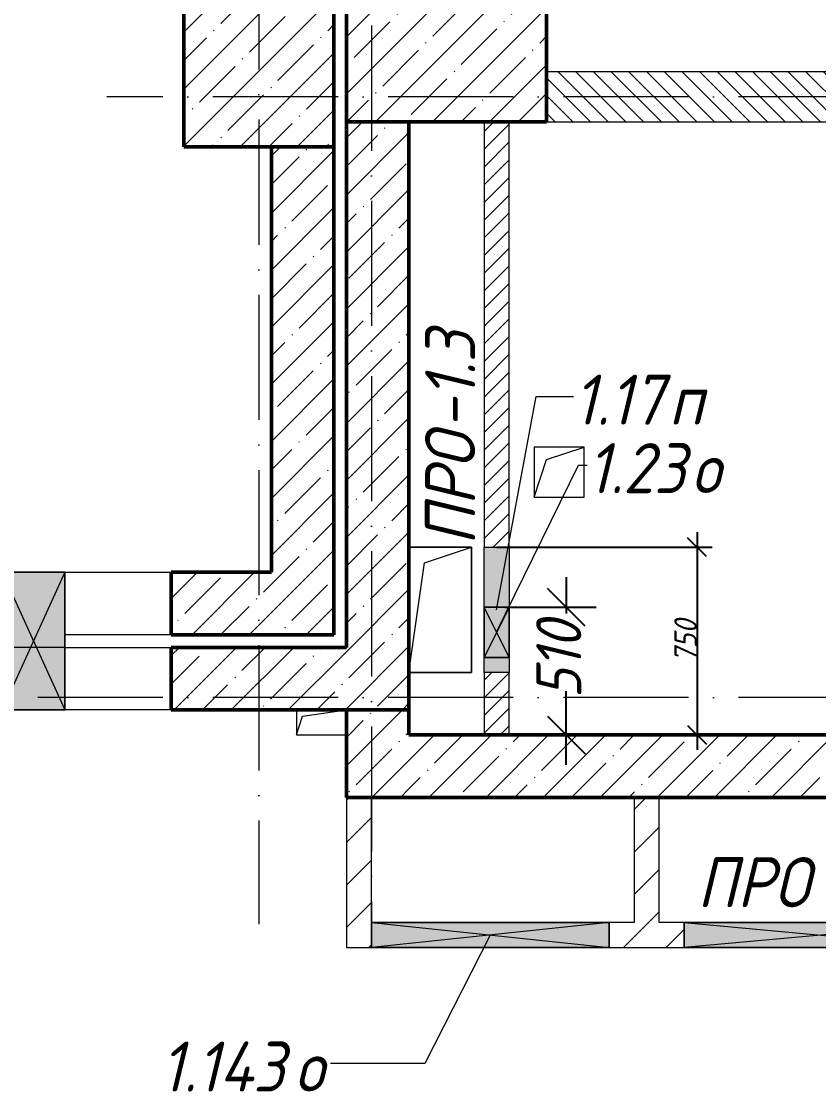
# Model space of a CAD drawing. Header units: millimetres. Extents: x -12989 to 629078, y -109036 to 555275.
# Drawn here: x 561915 to 565100, y 331897 to 336174 of the extents above; entities that cross this region are included whole.
import ezdxf

# ---------------------------------------------------------------- set-up
doc = ezdxf.new("R2010")
doc.units = ezdxf.units.MM
doc.linetypes.add('50_200_ШТРИХ_1Т_ш5_п1_п1_', pattern=[700, 500, -100, 0, -100])
for name, color, linetype, lineweight in [('A-____-____-DIMS', 7, 'Continuous', 9), ('A-DETL-GENF-OTLN', 7, 'Continuous', 9), ('A-FLOR-____-OTLN', 7, 'Continuous', 9), ('A-GENM-____-IDEN', 7, 'Continuous', 9), ('A-GENM-____-OTLN', 7, 'Continuous', 9), ('A-GLAZ-____-IDEN', 7, 'Continuous', 9), ('A-GLAZ-____-OTLN', 7, 'Continuous', 9), ('A-WALL-____-MCUT', 7, 'Continuous', 13), ('A-WALL-____-MCUT-2', 7, 'Continuous', 50), ('A-WALL-____-OTLN', 7, 'Continuous', 9), ('A-WALL-____-PATT-1', 7, 'Continuous', 9), ('A-WALL-FNSH-MCUT-1', 7, 'Continuous', 9), ('S-COLS-____-MCUT', 7, 'Continuous', 50), ('S-COLS-____-OTLN', 7, 'Continuous', 9), ('S-GRID-____-OTLN-1', 7, '50_200_ШТРИХ_1Т_ш5_п1_п1_', 9)]:
    doc.layers.add(name, color=color, linetype=linetype, lineweight=lineweight)
doc.layers.add('A-GLAZ-____-OTLN-1', color=7, linetype='Continuous', lineweight=9, true_color=0xc0c0c0)
doc.styles.add('ISOCPEUR_I_10', font='isocpeui.ttf', dxfattribs={"width": 0.9, "height": 180})
doc.styles.add('ISOCPEUR_I_11', font='isocpeui.ttf', dxfattribs={"width": 0.9, "height": 200})
doc.styles.add('ISOCPEUR_I_7', font='isocpeui.ttf', dxfattribs={"width": 0.9, "height": 90})
doc.dimstyles.new('ISO-1_8_0_9К_СРЕДНИЙ_Кладочные_2', dxfattribs={"dimscale": 304.8, "dimtxt": 89.638306, "dimasz": 0.246063, "dimexe": 0.19685, "dimexo": 0, "dimgap": 0, "dimtad": 1, "dimdec": 3, "dimrnd": 0.001, "dimdsep": 46, "dimtxsty": 'ISOCPEUR_I_7', "dimblk1": 'OBLIQUE', "dimblk2": 'OBLIQUE', "dimsah": 1, "dimcen": 0.09, "dimdle": 0.19685, "dimazin": 0, "dimtfac": 1, "dimtdec": 4, "dimtix": 1, "dimtmove": 1, "dimatfit": 3, "dimfxl": 1, "dimtvp": 1, "dimtolj": 1, "dimtzin": 0, "dimarcsym": 2})
doc.dimstyles.new('ISO-1_8_0_9К_СРЕДНИЙ_Кладочные_3', dxfattribs={"dimscale": 304.8, "dimtxt": 179.276612, "dimasz": 0.492126, "dimexe": 0.393701, "dimexo": 0, "dimgap": 0, "dimtad": 1, "dimdec": 3, "dimrnd": 0.001, "dimdsep": 46, "dimtxsty": 'ISOCPEUR_I_10', "dimblk1": 'OBLIQUE', "dimblk2": 'OBLIQUE', "dimsah": 1, "dimcen": 0.09, "dimdle": 0.393701, "dimazin": 0, "dimtfac": 1, "dimtdec": 4, "dimtix": 1, "dimtmove": 0, "dimatfit": 3, "dimfxl": 1, "dimtvp": 1, "dimtolj": 1, "dimtzin": 0, "dimarcsym": 2})
pattern_1 = [(45, (513013.31, 265891.49), (-114.04925, 114.04925), []), (45, (513127.36, 265891.49), (-114.04925, 114.04925), [201.612, -40.322, 3.353, -36.97])]
pattern_2 = [(45, (513013.31, 265891.49), (-84.85281, 84.85281), [])]

# ---------------------------------------------------------------- blocks, each defined once
blk = doc.blocks.new('BSC_Колонна _Прямоугольная - 500х800-V95-АР1_План отверстий 1 этажа в осях 1-64_Ю-ЯЯ')
at = {"layer": 'S-COLS-____-OTLN'}
h = blk.add_hatch(dxfattribs=at)
h.set_pattern_fill('FP_105', color=256, style=0, pattern_type=2)
h.set_pattern_definition([(315, (-70131.04, 50600), (114.04925, 114.04925), []), (315, (-70131.04, 50485.95), (114.04925, 114.04925), [201.613, -40.323, 3.353, -36.97])])
h.paths.add_polyline_path([(-250, -400), (250, -400), (250, 400), (-250, 400)], flags=0)
at = {"layer": 'S-COLS-____-MCUT'}
for p, q in [((250, 400), (-250, 400)), ((-250, 400), (-250, -400)), ((250, -400), (250, 400)), ((-250, -400), (250, -400))]:
    blk.add_line(p, q, dxfattribs=at)
blk = doc.blocks.new('BSC_Колонна _Прямоугольная - 600х600-V106-АР1_План отверстий 1 этажа в осях 1-64_Ю-ЯЯ')
at = {"layer": 'S-COLS-____-OTLN'}
h = blk.add_hatch(dxfattribs=at)
h.set_pattern_fill('FP_117', color=256, style=0, pattern_type=2)
h.set_pattern_definition([(45, (-49850, -70081.04), (-114.04925, 114.04925), []), (45, (-49735.95, -70081.04), (-114.04925, 114.04925), [201.613, -40.323, 3.353, -36.97])])
h.paths.add_polyline_path([(-300, -300), (300, -300), (300, 300), (-300, 300), (-300, 58.7)], flags=0)
at = {"layer": 'S-COLS-____-MCUT'}
for p, q in [((300, 300), (-300, 300)), ((-300, 300), (-300, -300)), ((300, -300), (300, 300)), ((-300, -300), (300, -300))]:
    blk.add_line(p, q, dxfattribs=at)
blk = doc.blocks.new('AR_Отверстие Ниша - Лючок-32401787-АР1_План отверстий 1 этажа в осях 1-64_Ю-ЯЯ')
at = {"layer": 'A-GLAZ-____-OTLN'}
h = blk.add_hatch(color=256, dxfattribs=at)
h.paths.add_polyline_path([(250, 50), (190, 50), (190, -50), (250, -50)], flags=0)
h.paths.add_polyline_path([(-10, 50), (-250, 50), (-250, -50), (-10, -50)], flags=0)
for p, q in [((-250, 50), (-10, 50)), ((-250, -50), (-250, 50)), ((190, 50), (250, 50)), ((250, 50), (250, -50)), ((-10, -50), (-250, -50)), ((250, -50), (190, -50))]:
    blk.add_line(p, q, dxfattribs=at)
blk = doc.blocks.new('AR_Отверстие прямоугольное _в стене_ - AR_Отверстие прямоугольное _в стене__ВК-32401756-АР1_План отверстий 1 этажа в осях 1-64_Ю-ЯЯ')
at = {"layer": 'A-GLAZ-____-OTLN'}
blk.add_hatch(color=256, dxfattribs=at).paths.add_polyline_path([(100, 50), (-100, 50), (-100, -50), (100, -50)], flags=0)
at = {"layer": 'A-DETL-GENF-OTLN'}
for p, q in [((-100, -50), (-100, 50)), ((-100, 50), (100, 50)), ((100, 50), (-100, -50)), ((-100, 50), (100, -50)), ((100, 50), (-100, 50)), ((-100, 50), (-100, -50)), ((100, 50), (100, -50)), ((100, -50), (100, 50)), ((100, -50), (-100, -50)), ((-100, -50), (100, -50))]:
    blk.add_line(p, q, dxfattribs=at)
blk = doc.blocks.new('AR_Отверстие прямоугольное _в плите_ - AR_Отверстие прямоугольное _в плите_-V183-АР1_План отверстий 1 этажа в осях 1-64_Ю-ЯЯ')
at = {"layer": 'A-GENM-____-OTLN'}
for p, q in [((125, 250), (-125, 250)), ((-62.5, 187.5), (125, 250)), ((125, -250), (125, 250)), ((-125, -250), (-62.5, 187.5)), ((-125, -250), (125, -250))]:
    blk.add_line(p, q, dxfattribs=at)
blk = doc.blocks.new('AR_Отверстие прямоугольное _в плите_ - AR_Отверстие прямоугольное _в плите_-30459597-АР1_План отверстий 1 этажа в осях 1-64_Ю-ЯЯ')
at = {"layer": 'A-GENM-____-OTLN'}
for p, q in [((100, 100), (-100, 100)), ((-100, 100), (-100, -100)), ((-50, 50), (100, 100)), ((100, -100), (100, 100)), ((-100, -100), (-50, 50)), ((-100, -100), (100, -100))]:
    blk.add_line(p, q, dxfattribs=at)
blk = doc.blocks.new('AR_Отверстие прямоугольное _в плите_ - AR_Отверстие прямоугольное _в плите_-30511715-АР1_План отверстий 1 этажа в осях 1-64_Ю-ЯЯ')
at = {"layer": 'A-GENM-____-OTLN'}
for p, q in [((-100, 50), (-100, -50)), ((-75, 25), (100, 50)), ((-100, -50), (-75, 25)), ((-100, -50), (100, -50))]:
    blk.add_line(p, q, dxfattribs=at)
blk = doc.blocks.new('AR_Отверстие прямоугольное _в стене__БезПР - AR_Отверстие прямоугольное _в стене__БезПР-30578440-АР1_План отверстий 1 этажа в осях 1-64_Ю-ЯЯ')
at = {"layer": 'A-GLAZ-____-OTLN-1'}
blk.add_hatch(color=256, dxfattribs=at).paths.add_polyline_path([(125, -125), (125, 425), (-125, 425), (-125, -125)], flags=0)
at = {"layer": 'A-DETL-GENF-OTLN'}
for p, q in [((-125, -125), (-125, 425)), ((-125, 425), (125, 425)), ((125, 425), (-125, -125)), ((-125, 425), (125, -125)), ((125, 425), (-125, 425)), ((-125, 425), (-125, -125)), ((125, 425), (125, -125)), ((125, -125), (125, 425)), ((125, -125), (-125, -125)), ((-125, -125), (125, -125))]:
    blk.add_line(p, q, dxfattribs=at)
at = {"layer": 'A-GLAZ-____-OTLN'}
blk.add_line((125, 125), (-125, 125), dxfattribs=at)
blk = doc.blocks.new('AR_Отверстие прямоугольное _в стене_ - AR_Отверстие прямоугольное _в стене__ОВ-36787720-АР1_План отверстий 1 этажа в осях 1-64_Ю-ЯЯ')
at = {"layer": 'A-GLAZ-____-OTLN'}
blk.add_hatch(color=256, dxfattribs=at).paths.add_polyline_path([(550, -50), (550, 50), (-550, 50), (-550, -50)], flags=0)
at = {"layer": 'A-DETL-GENF-OTLN'}
for p, q in [((-550, -50), (-550, 50)), ((-550, 50), (550, 50)), ((550, 50), (-550, -50)), ((-550, 50), (550, -50)), ((550, 50), (-550, 50)), ((-550, 50), (-550, -50)), ((550, -50), (-550, -50)), ((-550, -50), (550, -50))]:
    blk.add_line(p, q, dxfattribs=at)
blk = doc.blocks.new('AR_Отверстие прямоугольное _в стене__БезПР - AR_Отверстие прямоугольное _в стене__БезПР-36428547-АР1_План отверстий 1 этажа в осях 1-64_Ю-ЯЯ')
at = {"layer": 'A-GLAZ-____-OTLN'}
blk.add_hatch(color=256, dxfattribs=at).paths.add_polyline_path([(475, -50), (475, 50), (-475, 50), (-475, -50)], flags=0)
at = {"layer": 'A-DETL-GENF-OTLN'}
for p, q in [((-475, -50), (-475, 50)), ((-475, 50), (475, 50)), ((475, 50), (-475, -50)), ((-475, 50), (475, -50)), ((475, 50), (-475, 50)), ((-475, 50), (-475, -50)), ((475, 50), (475, -50)), ((475, -50), (475, 50)), ((475, -50), (-475, -50)), ((-475, -50), (475, -50))]:
    blk.add_line(p, q, dxfattribs=at)
at = {"layer": 'A-GLAZ-____-OTLN'}
blk.add_line((475, 50), (-475, 50), dxfattribs=at)
blk = doc.blocks.new('_Oblique')
at = {"color": 0, "linetype": 'ByBlock', "lineweight": -2}
blk.add_line((-0.5, -0.5), (0.5, 0.5), dxfattribs=at)
blk = doc.blocks.new('*D5563')
at = {"layer": 'A-____-____-DIMS', "color": 0, "lineweight": -2, "transparency": 16777216}
for p, q in [((564614.5, 334132.5), (564614.5, 333262.5)), ((563814.7, 334072.5), (564674.5, 334072.5)), ((564720.6, 333322.5), (564554.5, 333322.5))]:
    blk.add_line(p, q, dxfattribs=at)
at = {"layer": 'Defpoints', "color": 0, "transparency": 16777216}
for p in [(563814.7, 334072.5), (564614.5, 333322.5), (564720.6, 333322.5)]:
    blk.add_point(p, dxfattribs=at)
at = {"layer": 'A-____-____-DIMS', "color": 0, "lineweight": -2, "transparency": 16777216, "xscale": 75, "yscale": 75, "zscale": 75}
for p, rotation in [((564614.5, 334072.5), 90), ((564614.5, 333322.5), 270)]:
    blk.add_blockref('_Oblique', p, dxfattribs=dict(at, rotation=rotation))
at = {"layer": 'A-____-____-DIMS', "color": 0, "transparency": 16777216, "insert": (564568.9, 333697.5), "char_height": 90, "width": 409.578, "attachment_point": 5, "rotation": 90, "style": 'ISOCPEUR_I_7'}
blk.add_mtext('\\A1;750', dxfattribs=at)
blk = doc.blocks.new('*D5611')
at = {"layer": 'A-____-____-DIMS', "color": 0, "lineweight": -2, "transparency": 16777216}
for p, q in [((564091.8, 333952.5), (564091.8, 333807.7)), ((563846.4, 333832.5), (564211.8, 333832.5)), ((564091.8, 333202.5), (564091.8, 333497.2)), ((563863.3, 333322.5), (564211.8, 333322.5))]:
    blk.add_line(p, q, dxfattribs=at)
at = {"layer": 'Defpoints', "color": 0, "transparency": 16777216}
for p in [(563846.4, 333832.5), (563863.3, 333322.5), (564091.8, 333322.5)]:
    blk.add_point(p, dxfattribs=at)
at = {"layer": 'A-____-____-DIMS', "color": 0, "lineweight": -2, "transparency": 16777216, "xscale": 150, "yscale": 150, "zscale": 150}
for p, rotation in [((564091.8, 333832.5), 90), ((564091.8, 333322.5), 270)]:
    blk.add_blockref('_Oblique', p, dxfattribs=dict(at, rotation=rotation))
at = {"layer": 'A-____-____-DIMS', "color": 0, "transparency": 16777216, "insert": (563971.8, 333468.3), "char_height": 180, "width": 368.207, "attachment_point": 1, "rotation": 90, "line_spacing_factor": 1.149209, "style": 'ISOCPEUR_I_10'}
blk.add_mtext('\\A1;510', dxfattribs=at)

msp = doc.modelspace()

# ---------------------------------------------------------------- hatches: boundary and pattern name
at = {"layer": 'A-WALL-____-PATT-1'}
h = msp.add_hatch(dxfattribs=at)
h.set_pattern_fill('FP_6', color=256, style=0, pattern_type=2)
h.set_pattern_definition([(135, (513013.31, 265891.49), (-35.35534, -35.35534), [])])
h.paths.add_polyline_path([(567790.4229, 335772.5335), (568513.3109, 335772.5335), (568513.3109, 335972.5335), (567519.3109, 335972.5335), (567519.3109, 335903.5335), (567513.3109, 335903.5335), (567513.3109, 335841.5335), (567519.3109, 335841.5335), (567519.3109, 335772.5335), (567588.3109, 335772.5335)], flags=0)
h.paths.add_polyline_path([(566238.3109, 335772.5335), (566307.3109, 335772.5335), (566307.3109, 335841.5335), (566313.3109, 335841.5335), (566313.3109, 335903.5335), (566307.3109, 335903.5335), (566307.3109, 335972.5335), (564013.3109, 335972.5335), (564013.3109, 335772.5335), (566022.9222, 335772.5335)], flags=0)
h = msp.add_hatch(dxfattribs=at)
h.set_pattern_fill('FP_13', color=256, style=0, pattern_type=2)
h.set_pattern_definition(pattern_1)
h.paths.add_polyline_path([(563463.3109, 333422.5335), (563463.3109, 335772.5335), (563213.3109, 335772.5335), (563213.3109, 333422.5335), (563371.6712, 333422.5335)], flags=0)
h = msp.add_hatch(dxfattribs=at)
h.set_pattern_fill('FP_5', color=256, style=0, pattern_type=2)
h.set_pattern_definition([(45, (513013.31, 265891.49), (-35.35534, 35.35534), [])])
h.paths.add_polyline_path([(563863.3109, 333322.5335), (563863.3109, 333572.5335), (563763.3109, 333572.5335), (563763.3109, 333322.5335)], flags=0)
h.paths.add_polyline_path([(563763.3109, 334072.5335), (563863.3109, 334072.5335), (563863.3109, 335772.5335), (563763.3109, 335772.5335), (563763.3109, 334416.7452)], flags=0)
h = msp.add_hatch(dxfattribs=at)
h.set_pattern_fill('FP_13', color=256, style=0, pattern_type=2)
h.set_pattern_definition(pattern_1)
h.paths.add_polyline_path([(563163.3109, 333722.5335), (563163.3109, 335672.5335), (562913.3109, 335672.5335), (562913.3109, 333722.5335)], flags=0)
h = msp.add_hatch(dxfattribs=at)
h.set_pattern_fill('FP_13', color=256, style=0, pattern_type=2)
h.set_pattern_definition(pattern_1)
h.paths.add_polyline_path([(562913.3109, 333722.5335), (562913.3109, 333972.5335), (562513.3109, 333972.5335), (562513.3109, 333722.5335)], flags=0)
h.paths.add_polyline_path([(560413.3109, 333722.5335), (560413.3109, 333972.5335), (558213.3109, 333972.5335), (558213.3109, 333722.5335), (558952.9195, 333722.5335)], flags=0)
h = msp.add_hatch(dxfattribs=at)
h.set_pattern_fill('FP_13', color=256, style=0, pattern_type=2)
h.set_pattern_definition(pattern_1)
h.paths.add_polyline_path([(563213.3109, 333422.5335), (563213.3109, 333672.5335), (562513.3109, 333672.5335), (562513.3109, 333422.5335)], flags=0)
h.paths.add_polyline_path([(560413.3109, 333422.5335), (560413.3109, 333672.5335), (558763.3109, 333672.5335), (558763.3109, 333422.5335), (558952.9195, 333422.5335)], flags=0)
h = msp.add_hatch(dxfattribs=at)
h.set_pattern_fill('FP_13', color=256, style=0, pattern_type=2)
h.set_pattern_definition(pattern_1)
h.paths.add_polyline_path([(563463.3109, 333072.5335), (563463.3109, 333422.5335), (563213.3109, 333422.5335), (563213.3109, 333072.5335), (563371.6712, 333072.5335)], flags=0)
h = msp.add_hatch(dxfattribs=at)
h.set_pattern_fill('FP_13', color=256, style=0, pattern_type=2)
h.set_pattern_definition(pattern_1)
h.paths.add_polyline_path([(568013.3109, 333072.5335), (568513.3109, 333072.5335), (568513.3109, 333322.5335), (568013.3109, 333322.5335), (568013.3109, 333218.3669)], flags=0)
h.paths.add_polyline_path([(566163.3109, 333072.5335), (566163.3109, 333322.5335), (563463.3109, 333322.5335), (563463.3109, 333072.5335), (566022.9222, 333072.5335)], flags=0)
h.paths.add_polyline_path([(567613.3109, 333072.5335), (567613.3109, 333322.5335), (567313.3109, 333322.5335), (567313.3109, 333072.5335)], flags=0)
h = msp.add_hatch(dxfattribs=at)
h.set_pattern_fill('FP_4', color=256, style=0, pattern_type=2)
h.set_pattern_definition(pattern_2)
h.paths.add_polyline_path([(563313.3109, 332472.5335), (563313.3109, 333072.5335), (563213.3109, 333072.5335), (563213.3109, 332472.5335)], flags=0)
h = msp.add_hatch(dxfattribs=at)
h.set_pattern_fill('FP_4', color=256, style=0, pattern_type=2)
h.set_pattern_definition(pattern_2)
h.paths.add_polyline_path([(564463.3109, 332572.5335), (564463.3109, 333072.5335), (564363.3109, 333072.5335), (564363.3109, 332572.5335)], flags=0)
h = msp.add_hatch(dxfattribs=at)
h.set_pattern_fill('FP_4', color=256, style=0, pattern_type=2)
h.set_pattern_definition(pattern_2)
h.paths.add_polyline_path([(565813.3109, 332472.5335), (565813.3109, 332572.5335), (565713.3109, 332572.5335), (565713.3109, 332569.5335), (565666.3109, 332569.5335), (565666.3109, 332475.5335), (565713.3109, 332475.5335), (565713.3109, 332472.5335)], flags=0)
h.paths.add_polyline_path([(564263.3109, 332472.5335), (564563.3109, 332472.5335), (564563.3109, 332572.5335), (564263.3109, 332572.5335), (564263.3109, 332555.1422)], flags=0)

# ---------------------------------------------------------------- linework, layer by layer
at = {"layer": 'A-FLOR-____-OTLN'}
for p, q in [((563463.3109, 334072.5335), (563713.3109, 334072.5335)), ((563713.3109, 334072.5335), (563713.3109, 333572.5335)), ((563713.3109, 333572.5335), (563463.3109, 333572.5335))]:
    msp.add_line(p, q, dxfattribs=at)
at = {"layer": 'A-GLAZ-____-IDEN'}
for p, q in [((563813.3109, 333822.5335), (563971.011, 334674.6294)), ((563971.011, 334674.6294), (564120.7574, 334674.6294)), ((563813.3109, 333732.5335), (564140.704, 334400.9571)), ((564140.704, 334400.9571), (564175.5074, 334400.9571)), ((563788.3109, 332522.5335), (563527.3459, 332009.7058)), ((563527.3459, 332009.7058), (563150.3885, 332009.7058))]:
    msp.add_line(p, q, dxfattribs=at)
at = {"layer": 'A-WALL-____-MCUT'}
for p, q in [((566238.3109, 335972.5335), (564013.3109, 335972.5335)), ((564013.3109, 335772.5335), (566238.3109, 335772.5335))]:
    msp.add_line(p, q, dxfattribs=at)
at = {"layer": 'A-WALL-____-MCUT-2'}
for p, q in [((563213.3109, 335772.5335), (563213.3109, 333672.5335)), ((563463.3109, 333322.5335), (563463.3109, 335772.5335)), ((562913.3109, 335672.5335), (562913.3109, 333972.5335)), ((563163.3109, 333722.5335), (563163.3109, 335672.5335)), ((562913.3109, 333972.5335), (562513.3109, 333972.5335)), ((562513.3109, 333972.5335), (562513.3109, 333722.5335)), ((562513.3109, 333722.5335), (563163.3109, 333722.5335)), ((563213.3109, 333672.5335), (562513.3109, 333672.5335)), ((562513.3109, 333672.5335), (562513.3109, 333422.5335)), ((562513.3109, 333422.5335), (563463.3109, 333422.5335)), ((563213.3109, 333422.5335), (563213.3109, 333072.5335)), ((566163.3109, 333322.5335), (563463.3109, 333322.5335)), ((563213.3109, 333072.5335), (566163.3109, 333072.5335))]:
    msp.add_line(p, q, dxfattribs=at)
at = {"layer": 'A-WALL-____-OTLN'}
for p, q in [((562087.9202, 333972.5335), (562513.3109, 333972.5335)), ((562513.3109, 333722.5335), (562087.9202, 333722.5335)), ((562087.9202, 333672.5335), (562513.3109, 333672.5335)), ((562513.3109, 333422.5335), (562087.9202, 333422.5335))]:
    msp.add_line(p, q, dxfattribs=at)
at = {"layer": 'A-WALL-FNSH-MCUT-1'}
for p, q in [((563763.3109, 335772.5335), (563763.3109, 334072.5335)), ((563863.3109, 334072.5335), (563863.3109, 335772.5335)), ((563763.3109, 333572.5335), (563763.3109, 333322.5335)), ((563863.3109, 333322.5335), (563863.3109, 333572.5335)), ((563213.3109, 333072.5335), (563213.3109, 332472.5335)), ((563313.3109, 332572.5335), (563313.3109, 333072.5335)), ((564363.3109, 333072.5335), (564363.3109, 332572.5335)), ((564463.3109, 332572.5335), (564463.3109, 333072.5335)), ((564363.3109, 332572.5335), (564263.3109, 332572.5335)), ((564563.3109, 332572.5335), (564463.3109, 332572.5335)), ((563213.3109, 332472.5335), (563313.3109, 332472.5335)), ((564263.3109, 332472.5335), (564563.3109, 332472.5335))]:
    msp.add_line(p, q, dxfattribs=at)
at = {"layer": 'S-GRID-____-OTLN-1'}
for p, q in [((562863.3109, 356784.3429), (562863.3109, 332566.9753)), ((563313.3109, 356459.7157), (563313.3109, 332566.9753)), ((617087.7175, 335872.5335), (562255.3286, 335872.5335)), ((617087.7175, 333472.5335), (508344.5407, 333472.5335))]:
    msp.add_line(p, q, dxfattribs=at)

# ---------------------------------------------------------------- block references
at = {"layer": 'A-GENM-____-OTLN'}
for name, p in [('AR_Отверстие прямоугольное _в плите_ - AR_Отверстие прямоугольное _в плите_-30459597-АР1_План отверстий 1 этажа в осях 1-64_Ю-ЯЯ', (564063.3109, 334372.5335)), ('AR_Отверстие прямоугольное _в плите_ - AR_Отверстие прямоугольное _в плите_-V183-АР1_План отверстий 1 этажа в осях 1-64_Ю-ЯЯ', (563588.3109, 333822.5335)), ('AR_Отверстие прямоугольное _в плите_ - AR_Отверстие прямоугольное _в плите_-30511715-АР1_План отверстий 1 этажа в осях 1-64_Ю-ЯЯ', (563113.3109, 333372.5335))]:
    msp.add_blockref(name, p, dxfattribs=at)
at = {"layer": 'A-GLAZ-____-OTLN', "rotation": 269.9999999999998}
for name, p in [('AR_Отверстие Ниша - Лючок-32401787-АР1_План отверстий 1 этажа в осях 1-64_Ю-ЯЯ', (563813.3109, 333822.5335)), ('AR_Отверстие прямоугольное _в стене_ - AR_Отверстие прямоугольное _в стене__ВК-32401756-АР1_План отверстий 1 этажа в осях 1-64_Ю-ЯЯ', (563813.3109, 333732.5335))]:
    msp.add_blockref(name, p, dxfattribs=at)
at = {"layer": 'A-GLAZ-____-OTLN'}
for name, p in [('AR_Отверстие прямоугольное _в стене__БезПР - AR_Отверстие прямоугольное _в стене__БезПР-30578440-АР1_План отверстий 1 этажа в осях 1-64_Ю-ЯЯ', (561962.9202, 333547.5335)), ('AR_Отверстие прямоугольное _в стене__БезПР - AR_Отверстие прямоугольное _в стене__БезПР-36428547-АР1_План отверстий 1 этажа в осях 1-64_Ю-ЯЯ', (563788.3109, 332522.5335)), ('AR_Отверстие прямоугольное _в стене_ - AR_Отверстие прямоугольное _в стене__ОВ-36787720-АР1_План отверстий 1 этажа в осях 1-64_Ю-ЯЯ', (565113.3109, 332522.5335))]:
    msp.add_blockref(name, p, dxfattribs=at)
at = {"layer": 'S-COLS-____-OTLN'}
msp.add_blockref('BSC_Колонна _Прямоугольная - 600х600-V106-АР1_План отверстий 1 этажа в осях 1-64_Ю-ЯЯ', (562863.3109, 335972.5335), dxfattribs=at)
at = {"layer": 'S-COLS-____-OTLN', "rotation": 89.9999999999999}
msp.add_blockref('BSC_Колонна _Прямоугольная - 500х800-V95-АР1_План отверстий 1 этажа в осях 1-64_Ю-ЯЯ', (563613.3109, 336022.5335), dxfattribs=at)

# ---------------------------------------------------------------- texts
at = {"layer": 'A-GENM-____-IDEN', "char_height": 200, "attachment_point": 1, "rotation": 90, "style": 'ISOCPEUR_I_11'}
for s, insert, width in [('-1.3', (563527.9589, 334544.8546), 505.063125), ('ПРО', (563527.9589, 334080.5108), 562.784625)]:
    msp.add_mtext(s, dxfattribs=dict(at, insert=insert, width=width))
at = {"layer": 'A-GENM-____-IDEN', "insert": (564615.2428, 332833.7506), "char_height": 200, "width": 562.784625, "attachment_point": 1, "style": 'ISOCPEUR_I_11'}
msp.add_mtext('ПРО', dxfattribs=at)
at = {"layer": 'A-GLAZ-____-IDEN', "char_height": 200, "attachment_point": 1, "style": 'ISOCPEUR_I_11'}
for s, insert, width in [('1.17', (564120.7574, 334762.244), 461.772), ('\\fISOCPEUR|b0|i1|c204|p34|;\\W.9;п', (564501.7574, 334762.244), 158.734125), ('1.23', (564175.5074, 334488.5717), 505.063125), ('\\fISOCPEUR|b0|i1|c204|p34|;\\W.9;о', (564592.2261, 334488.5717), 158.734125), ('1.143', (562471.231, 332097.3204), 649.366875), ('\\fISOCPEUR|b0|i1|c204|p34|;\\W.9;о', (563007.0122, 332097.3204), 158.734125)]:
    msp.add_mtext(s, dxfattribs=dict(at, insert=insert, width=width))

# ---------------------------------------------------------------- dimensions: what is measured, and where the dimension line sits
at = {"layer": 'A-____-____-DIMS'}
dim = msp.add_linear_dim(base=(564614.5172, 333322.5335), p1=(563814.6609, 334072.5335), p2=(564720.5832, 333322.5335), angle=90, dimstyle='ISO-1_8_0_9К_СРЕДНИЙ_Кладочные_2', override={"dimpost": '<>', "dimfxl": 1176.093172}, dxfattribs=at)
dim.commit()
dim.dimension.update_dxf_attribs({"geometry": '*D5563', "text_midpoint": (564568.9376, 333697.5335)})
dim = msp.add_linear_dim(base=(564091.7722, 333322.5335), p1=(563846.3606, 333832.5335), p2=(563863.3109, 333322.5335), angle=90, dimstyle='ISO-1_8_0_9К_СРЕДНИЙ_Кладочные_3', override={"dimpost": '<>', "dimfxl": 510.281601}, dxfattribs=at)
dim.commit()
dim.dimension.update_dxf_attribs({"geometry": '*D5611', "text_midpoint": (564091.7722, 333652.4377), "dimtype": 160, "text_rotation": 90})

doc.saveas('drawing.dxf')
